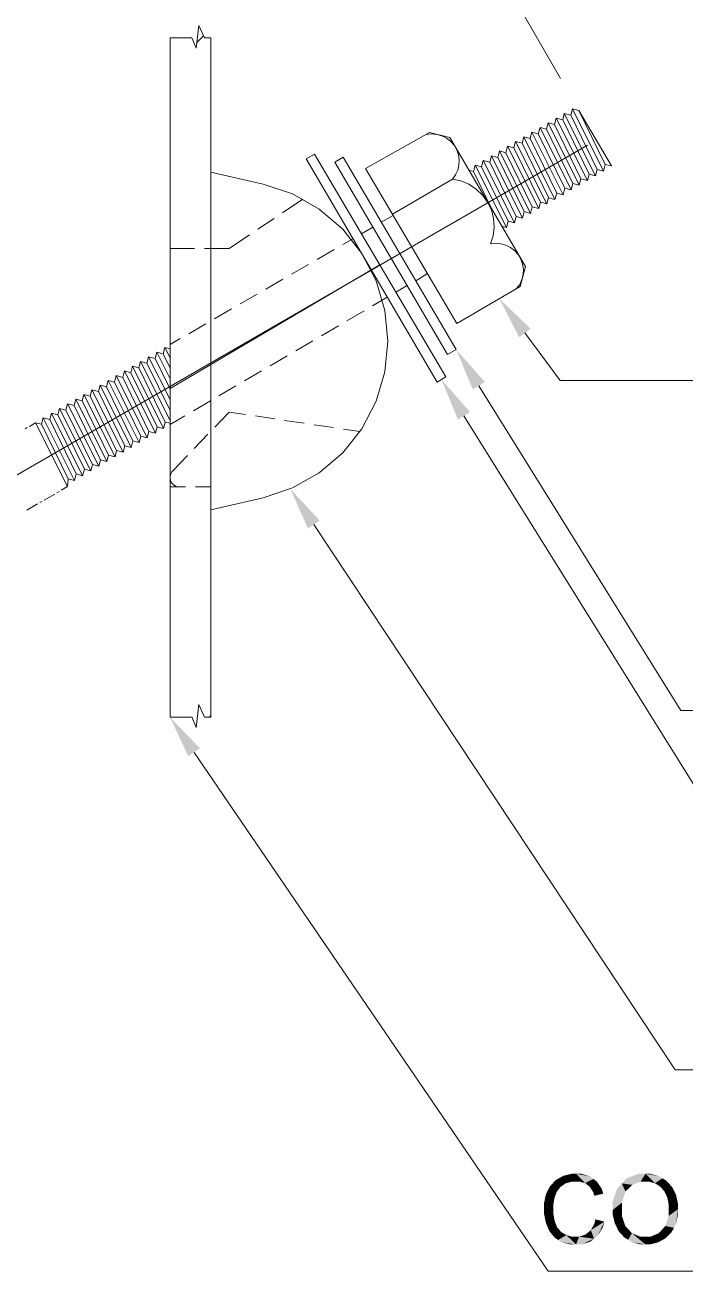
# Model space of a CAD drawing. Header units: millimetres. Extents: x 2 to 579, y 1 to 405.
# Drawn here: x 244.6 to 252.94, y 108.28 to 124.03 of the extents above; entities that cross this region are included whole.
import ezdxf

# ---------------------------------------------------------------- set-up
doc = ezdxf.new("R2010")
doc.units = ezdxf.units.MM
doc.linetypes.add('XKITLINE00', pattern=[0])
doc.layers.add('LinkedObject', color=7, linetype='Continuous', lineweight=0)

# ---------------------------------------------------------------- blocks, each defined once
blk = doc.blocks.new('*A4')
at = {"layer": 'LinkedObject'}
for color, points in [(6, [(250.987, 120.192), (250.842, 120.084), (250.592, 120.571)]), (6, [(250.409, 119.518), (250.256, 119.423), (250.047, 119.929)]), (6, [(250.221, 119.14), (250.068, 119.045), (249.859, 119.551)]), (6, [(248.323, 117.766), (248.173, 117.667), (247.95, 118.167)]), (6, [(246.809, 114.887), (246.66, 114.786), (246.43, 115.282)]), (7, [(251.506, 109.508), (251.511, 109.41), (251.401, 109.482)]), (7, [(251.563, 109.508), (251.511, 109.41), (251.506, 109.508)]), (7, [(251.511, 109.41), (251.563, 109.508), (251.561, 109.41)]), (7, [(251.563, 109.508), (251.604, 109.41), (251.561, 109.41)]), (7, [(251.737, 109.475), (251.563, 109.508), (251.628, 109.508)]), (7, [(251.781, 109.442), (251.563, 109.508), (251.737, 109.475)]), (7, [(251.676, 109.389), (251.563, 109.508), (251.781, 109.442)]), (7, [(251.604, 109.41), (251.563, 109.508), (251.676, 109.389)]), (7, [(252.346, 109.508), (252.14, 109.386), (252.197, 109.447)]), (7, [(252.438, 109.508), (252.14, 109.386), (252.346, 109.508)]), (7, [(252.377, 109.409), (252.14, 109.386), (252.438, 109.508)]), (7, [(252.377, 109.409), (252.438, 109.508), (252.438, 109.409)]), (7, [(252.438, 109.508), (252.481, 109.409), (252.438, 109.409)]), (7, [(252.605, 109.479), (252.438, 109.508), (252.497, 109.508)]), (7, [(252.653, 109.451), (252.438, 109.508), (252.605, 109.479)]), (7, [(252.558, 109.388), (252.438, 109.508), (252.653, 109.451)]), (7, [(252.481, 109.409), (252.438, 109.508), (252.558, 109.388)]), (7, [(251.233, 109.353), (251.361, 109.338), (251.207, 109.303)]), (7, [(251.207, 109.303), (251.361, 109.338), (251.314, 109.274)]), (7, [(251.306, 109.429), (251.361, 109.338), (251.233, 109.353)]), (7, [(251.354, 109.456), (251.361, 109.338), (251.306, 109.429)]), (7, [(251.401, 109.482), (251.511, 109.41), (251.354, 109.456)]), (7, [(251.354, 109.456), (251.511, 109.41), (251.428, 109.386)]), (7, [(251.361, 109.338), (251.354, 109.456), (251.394, 109.362)]), (7, [(251.394, 109.362), (251.354, 109.456), (251.428, 109.386)]), (7, [(251.676, 109.389), (251.781, 109.442), (251.704, 109.367)]), (7, [(251.781, 109.442), (251.733, 109.345), (251.704, 109.367)]), (7, [(251.733, 109.345), (251.781, 109.442), (251.777, 109.277)]), (7, [(251.777, 109.277), (251.781, 109.442), (251.904, 109.256)]), (7, [(251.887, 109.316), (251.781, 109.442), (251.825, 109.409)]), (7, [(251.904, 109.256), (251.781, 109.442), (251.887, 109.316)]), (7, [(252.14, 109.386), (252.024, 109.05), (252.082, 109.325)]), (7, [(252.185, 109.284), (252.024, 109.05), (252.14, 109.386)]), (7, [(252.273, 109.368), (252.14, 109.386), (252.377, 109.409)]), (7, [(252.14, 109.386), (252.273, 109.368), (252.229, 109.326)]), (7, [(252.185, 109.284), (252.14, 109.386), (252.229, 109.326)]), (7, [(252.558, 109.388), (252.653, 109.451), (252.592, 109.366)]), (7, [(252.653, 109.451), (252.627, 109.344), (252.592, 109.366)]), (7, [(252.627, 109.344), (252.653, 109.451), (252.679, 109.283)]), (7, [(252.774, 109.342), (252.653, 109.451), (252.701, 109.422)]), (7, [(252.8, 109.291), (252.653, 109.451), (252.774, 109.342)]), (7, [(252.679, 109.283), (252.653, 109.451), (252.8, 109.291)]), (7, [(251.287, 109.194), (251.156, 109.135), (251.181, 109.253)]), (7, [(251.273, 109.111), (251.156, 109.135), (251.287, 109.194)]), (7, [(251.3, 109.234), (251.181, 109.253), (251.207, 109.303)]), (7, [(251.287, 109.194), (251.181, 109.253), (251.3, 109.234)]), (7, [(251.3, 109.234), (251.207, 109.303), (251.314, 109.274)]), (7, [(251.777, 109.277), (251.904, 109.256), (251.792, 109.23)]), (7, [(252.082, 109.325), (252.024, 109.05), (252.024, 109.157)]), (7, [(252.142, 109.145), (252.024, 109.05), (252.185, 109.284)]), (7, [(252.679, 109.283), (252.8, 109.291), (252.697, 109.244)]), (7, [(252.8, 109.291), (252.715, 109.205), (252.697, 109.244)]), (7, [(252.715, 109.205), (252.8, 109.291), (252.733, 109.113)]), (7, [(252.733, 109.113), (252.8, 109.291), (252.85, 109.124)]), (7, [(252.85, 109.124), (252.8, 109.291), (252.825, 109.24)]), (7, [(251.156, 109.135), (251.273, 109.111), (251.156, 109.067)]), (7, [(251.156, 109.067), (251.273, 109.111), (251.273, 109.068)]), (7, [(251.273, 109.068), (251.156, 109.006), (251.156, 109.067)]), (7, [(251.273, 109.013), (251.156, 109.006), (251.273, 109.068)]), (7, [(252.024, 109.05), (252.142, 109.145), (252.142, 109.048)]), (7, [(252.024, 109.05), (252.142, 108.97), (252.024, 108.993)]), (7, [(252.142, 108.97), (252.024, 109.05), (252.142, 109.048)]), (7, [(252.691, 108.848), (252.85, 109.06), (252.797, 108.825)]), (7, [(252.733, 108.977), (252.85, 109.06), (252.691, 108.848)]), (7, [(252.733, 109.06), (252.85, 109.124), (252.85, 109.06)]), (7, [(252.733, 109.113), (252.85, 109.124), (252.733, 109.06)]), (7, [(252.85, 109.06), (252.733, 108.977), (252.733, 109.06)]), (7, [(252.797, 108.825), (252.85, 109.06), (252.824, 108.876)]), (7, [(252.824, 108.876), (252.85, 109.06), (252.85, 108.994)]), (7, [(251.273, 109.013), (251.201, 108.836), (251.156, 109.006)]), (7, [(251.156, 109.006), (251.201, 108.836), (251.179, 108.89)]), (7, [(251.289, 108.917), (251.201, 108.836), (251.273, 109.013)]), (7, [(251.201, 108.836), (251.289, 108.917), (251.305, 108.876)]), (7, [(251.321, 108.834), (251.201, 108.836), (251.305, 108.876)]), (7, [(251.748, 108.795), (251.919, 108.903), (251.789, 108.688)]), (7, [(251.793, 108.877), (251.919, 108.903), (251.748, 108.795)]), (7, [(251.789, 108.688), (251.919, 108.903), (251.836, 108.725)]), (7, [(251.919, 108.903), (251.793, 108.877), (251.805, 108.932)]), (7, [(251.836, 108.725), (251.919, 108.903), (251.901, 108.833)]), (7, [(252.024, 108.993), (252.142, 108.97), (252.049, 108.885)]), (7, [(252.049, 108.885), (252.142, 108.97), (252.074, 108.834)]), (7, [(252.074, 108.834), (252.142, 108.97), (252.184, 108.847)]), (7, [(251.201, 108.836), (251.334, 108.671), (251.224, 108.782)]), (7, [(251.321, 108.834), (251.334, 108.671), (251.201, 108.836)]), (7, [(251.224, 108.782), (251.334, 108.671), (251.291, 108.7)]), (7, [(251.371, 108.773), (251.334, 108.671), (251.321, 108.834)]), (7, [(251.334, 108.671), (251.371, 108.773), (251.405, 108.753)]), (7, [(251.439, 108.732), (251.334, 108.671), (251.405, 108.753)]), (7, [(251.439, 108.732), (251.561, 108.614), (251.334, 108.671)]), (7, [(251.512, 108.712), (251.561, 108.614), (251.439, 108.732)]), (7, [(251.561, 108.614), (251.512, 108.712), (251.552, 108.712)]), (7, [(251.6, 108.712), (251.561, 108.614), (251.552, 108.712)]), (7, [(251.6, 108.712), (251.789, 108.688), (251.561, 108.614)]), (7, [(251.681, 108.74), (251.789, 108.688), (251.6, 108.712)]), (7, [(251.789, 108.688), (251.681, 108.74), (251.714, 108.767)]), (7, [(251.748, 108.795), (251.789, 108.688), (251.714, 108.767)]), (7, [(252.184, 108.847), (252.171, 108.703), (252.074, 108.834)]), (7, [(252.074, 108.834), (252.171, 108.703), (252.098, 108.783)]), (7, [(252.226, 108.802), (252.171, 108.703), (252.184, 108.847)]), (7, [(252.171, 108.703), (252.226, 108.802), (252.219, 108.673)]), (7, [(252.219, 108.673), (252.226, 108.802), (252.268, 108.757)]), (7, [(252.268, 108.757), (252.437, 108.614), (252.219, 108.673)]), (7, [(252.373, 108.712), (252.437, 108.614), (252.268, 108.757)]), (7, [(252.437, 108.614), (252.373, 108.712), (252.436, 108.712)]), (7, [(252.501, 108.712), (252.437, 108.614), (252.436, 108.712)]), (7, [(252.437, 108.614), (252.501, 108.712), (252.493, 108.614)]), (7, [(252.493, 108.614), (252.501, 108.712), (252.598, 108.641)]), (7, [(252.647, 108.668), (252.501, 108.712), (252.607, 108.757)]), (7, [(252.598, 108.641), (252.501, 108.712), (252.647, 108.668)]), (7, [(252.649, 108.803), (252.695, 108.694), (252.607, 108.757)]), (7, [(252.607, 108.757), (252.695, 108.694), (252.647, 108.668)]), (7, [(252.797, 108.825), (252.649, 108.803), (252.691, 108.848)]), (7, [(252.771, 108.773), (252.649, 108.803), (252.797, 108.825)]), (7, [(252.695, 108.694), (252.649, 108.803), (252.771, 108.773)]), (7, [(251.334, 108.671), (251.561, 108.614), (251.378, 108.643)]), (7, [(251.378, 108.643), (251.561, 108.614), (251.492, 108.614)]), (7, [(251.561, 108.614), (251.789, 108.688), (251.629, 108.614)]), (7, [(251.629, 108.614), (251.789, 108.688), (251.743, 108.651)]), (7, [(252.219, 108.673), (252.437, 108.614), (252.267, 108.644)]), (7, [(252.267, 108.644), (252.437, 108.614), (252.376, 108.614)])]:
    blk.add_hatch(color=color, dxfattribs=at).paths.add_polyline_path(points, flags=17)
at = {"layer": 'LinkedObject', "color": 6, "linetype": 'XKITLINE00', "lineweight": 0}
for p, q in [((251.365, 123.356), (247.009, 130.893)), ((236.883, 113.946), (251.705, 122.512)), ((250.914, 120.138), (251.362, 119.536)), ((250.332, 119.471), (252.885, 115.367)), ((251.362, 119.536), (259.897, 119.536)), ((250.145, 119.092), (253.755, 113.287)), ((248.248, 117.716), (252.814, 110.823)), ((252.885, 115.367), (262.687, 115.367)), ((246.735, 114.836), (251.209, 108.278)), ((252.814, 110.823), (265.311, 110.823)), ((251.209, 108.278), (265.722, 108.278))]:
    blk.add_line(p, q, dxfattribs=at)
at = {"layer": 'LinkedObject', "color": 7, "linetype": 'XKITLINE00', "lineweight": 0}
for p, q in [((246.795, 124.027), (246.761, 123.74)), ((246.865, 123.871), (246.795, 124.027)), ((246.43, 115.282), (246.43, 123.871)), ((246.43, 123.871), (246.704, 123.871)), ((246.761, 123.74), (246.704, 123.871)), ((246.854, 123.894), (246.769, 123.809)), ((246.865, 123.871), (246.948, 123.871)), ((246.948, 123.871), (246.948, 115.282)), ((251.816, 122.577), (251.816, 122.577)), ((246.948, 122.17), (247.606, 122.018)), ((247.976, 121.895), (247.606, 122.018)), ((248.315, 121.703), (247.976, 121.895)), ((248.612, 121.45), (248.315, 121.703)), ((248.855, 121.144), (248.612, 121.45)), ((249.035, 120.798), (248.855, 121.144)), ((249.146, 120.424), (249.035, 120.798)), ((249.183, 120.036), (249.146, 120.424)), ((249.146, 119.648), (249.183, 120.036)), ((249.035, 119.274), (249.146, 119.648)), ((248.855, 118.928), (249.035, 119.274)), ((248.612, 118.623), (248.855, 118.928)), ((248.315, 118.37), (248.612, 118.623)), ((247.976, 118.178), (248.315, 118.37)), ((247.606, 118.054), (247.976, 118.178)), ((246.948, 117.902), (247.606, 118.054))]:
    blk.add_line(p, q, dxfattribs=at)
at = {"layer": 'LinkedObject', "color": 1, "linetype": 'XKITLINE00', "lineweight": 0}
for p, q in [((251.392, 122.832), (251.413, 122.913)), ((251.413, 122.913), (251.494, 122.891)), ((251.806, 122.125), (251.413, 122.913)), ((251.494, 122.891), (251.515, 122.972)), ((251.494, 122.891), (251.827, 122.206)), ((251.515, 122.972), (251.596, 122.951)), ((251.908, 122.185), (251.515, 122.972)), ((251.596, 122.951), (251.929, 122.266)), ((251.596, 122.951), (252.008, 122.249)), ((251.084, 122.654), (251.106, 122.735)), ((251.5, 121.946), (251.106, 122.735)), ((251.106, 122.735), (251.187, 122.714)), ((251.187, 122.714), (251.208, 122.794)), ((251.602, 122.006), (251.208, 122.794)), ((251.208, 122.794), (251.289, 122.773)), ((251.289, 122.773), (251.31, 122.854)), ((251.289, 122.773), (251.623, 122.086)), ((251.31, 122.854), (251.392, 122.832)), ((251.704, 122.065), (251.31, 122.854)), ((251.392, 122.832), (251.725, 122.146)), ((250.88, 122.536), (250.901, 122.617)), ((250.901, 122.617), (250.982, 122.595)), ((251.295, 121.826), (250.901, 122.617)), ((250.982, 122.595), (251.003, 122.676)), ((250.982, 122.595), (251.317, 121.907)), ((251.398, 121.886), (251.003, 122.676)), ((251.003, 122.676), (251.084, 122.654)), ((251.084, 122.654), (251.419, 121.967)), ((251.187, 122.714), (251.521, 122.027)), ((250.572, 122.358), (250.594, 122.439)), ((250.987, 121.65), (250.594, 122.439)), ((250.594, 122.439), (250.675, 122.417)), ((250.675, 122.417), (250.696, 122.498)), ((250.675, 122.417), (251.008, 121.731)), ((251.089, 121.71), (250.696, 122.498)), ((250.696, 122.498), (250.777, 122.477)), ((250.777, 122.477), (250.798, 122.557)), ((250.777, 122.477), (251.11, 121.791)), ((251.191, 121.77), (250.798, 122.557)), ((250.798, 122.557), (250.88, 122.536)), ((250.88, 122.536), (251.212, 121.851)), ((248.151, 122.339), (248.256, 122.4)), ((249.804, 119.518), (248.151, 122.339)), ((248.256, 122.4), (249.915, 119.584)), ((250.265, 122.18), (250.287, 122.261)), ((250.681, 121.471), (250.287, 122.261)), ((250.287, 122.261), (250.368, 122.239)), ((250.368, 122.239), (250.389, 122.32)), ((250.783, 121.531), (250.389, 122.32)), ((250.389, 122.32), (250.47, 122.299)), ((250.47, 122.299), (250.491, 122.379)), ((250.47, 122.299), (250.804, 121.612)), ((250.885, 121.591), (250.491, 122.379)), ((250.491, 122.379), (250.572, 122.358)), ((250.572, 122.358), (250.906, 121.672)), ((251.908, 122.185), (251.929, 122.266)), ((252.008, 122.249), (251.929, 122.266)), ((250.207, 122.196), (250.265, 122.18)), ((250.265, 122.18), (250.505, 121.687)), ((250.368, 122.239), (250.702, 121.552)), ((251.704, 122.065), (251.725, 122.146)), ((251.725, 122.146), (251.806, 122.125)), ((251.806, 122.125), (251.827, 122.206)), ((251.827, 122.206), (251.908, 122.185)), ((251.398, 121.886), (251.419, 121.967)), ((251.419, 121.967), (251.5, 121.946)), ((251.5, 121.946), (251.521, 122.027)), ((251.521, 122.027), (251.602, 122.006)), ((251.602, 122.006), (251.623, 122.086)), ((251.623, 122.086), (251.704, 122.065)), ((248.11, 121.829), (247.851, 121.657)), ((251.089, 121.71), (251.11, 121.791)), ((251.11, 121.791), (251.191, 121.77)), ((251.191, 121.77), (251.212, 121.851)), ((251.215, 121.847), (251.295, 121.826)), ((251.295, 121.826), (251.317, 121.907)), ((251.317, 121.907), (251.398, 121.886)), ((250.885, 121.591), (250.906, 121.672)), ((250.906, 121.672), (250.987, 121.65)), ((250.987, 121.65), (251.008, 121.731)), ((251.008, 121.731), (251.089, 121.71)), ((247.747, 121.587), (247.539, 121.449)), ((250.623, 121.486), (250.681, 121.471)), ((250.681, 121.471), (250.702, 121.552)), ((250.702, 121.552), (250.783, 121.531)), ((250.783, 121.531), (250.804, 121.612)), ((250.804, 121.612), (250.885, 121.591)), ((247.435, 121.379), (247.176, 121.207)), ((246.741, 121.207), (246.43, 121.207)), ((247.176, 121.207), (246.866, 121.207)), ((246.241, 119.814), (246.263, 119.895)), ((246.263, 119.895), (246.344, 119.873)), ((246.43, 119.559), (246.263, 119.895)), ((246.344, 119.873), (246.365, 119.954)), ((246.365, 119.954), (246.43, 119.937)), ((246.43, 119.823), (246.365, 119.954)), ((246.037, 119.696), (246.058, 119.776)), ((246.058, 119.776), (246.139, 119.755)), ((246.43, 119.03), (246.058, 119.776)), ((246.139, 119.755), (246.16, 119.836)), ((246.139, 119.755), (246.43, 119.156)), ((246.16, 119.836), (246.241, 119.814)), ((246.43, 119.295), (246.16, 119.836)), ((246.241, 119.814), (246.43, 119.426)), ((246.344, 119.873), (246.43, 119.695)), ((245.729, 119.518), (245.751, 119.599)), ((245.751, 119.599), (245.832, 119.577)), ((246.143, 118.812), (245.751, 119.599)), ((245.832, 119.577), (245.853, 119.658)), ((245.853, 119.658), (245.934, 119.636)), ((246.245, 118.872), (245.853, 119.658)), ((245.934, 119.636), (245.955, 119.717)), ((245.934, 119.636), (246.266, 118.953)), ((245.955, 119.717), (246.037, 119.696)), ((246.347, 118.932), (245.955, 119.717)), ((246.037, 119.696), (246.368, 119.012)), ((249.804, 119.518), (249.915, 119.584)), ((245.422, 119.34), (245.443, 119.421)), ((245.443, 119.421), (245.525, 119.399)), ((245.837, 118.632), (245.443, 119.421)), ((245.525, 119.399), (245.546, 119.48)), ((245.546, 119.48), (245.627, 119.459)), ((245.939, 118.692), (245.546, 119.48)), ((245.627, 119.459), (245.648, 119.539)), ((245.627, 119.459), (245.96, 118.773)), ((245.648, 119.539), (245.729, 119.518)), ((246.041, 118.752), (245.648, 119.539)), ((245.729, 119.518), (246.062, 118.833)), ((245.832, 119.577), (246.164, 118.893)), ((245.217, 119.222), (245.239, 119.302)), ((245.239, 119.302), (245.32, 119.281)), ((245.633, 118.513), (245.239, 119.302)), ((245.32, 119.281), (245.341, 119.361)), ((245.32, 119.281), (245.654, 118.594)), ((245.341, 119.361), (245.422, 119.34)), ((245.735, 118.573), (245.341, 119.361)), ((245.422, 119.34), (245.756, 118.654)), ((245.525, 119.399), (245.858, 118.713)), ((244.91, 119.044), (244.931, 119.124)), ((244.931, 119.124), (245.013, 119.103)), ((245.326, 118.333), (244.931, 119.124)), ((245.013, 119.103), (245.034, 119.184)), ((245.034, 119.184), (245.115, 119.162)), ((245.428, 118.393), (245.034, 119.184)), ((245.115, 119.162), (245.136, 119.243)), ((245.115, 119.162), (245.45, 118.474)), ((245.136, 119.243), (245.217, 119.222)), ((245.531, 118.453), (245.136, 119.243)), ((245.217, 119.222), (245.552, 118.534)), ((246.996, 118.949), (247.176, 119.138)), ((247.385, 119.107), (247.176, 119.138)), ((244.729, 119.001), (244.808, 118.984)), ((245.133, 118.195), (244.729, 119.001)), ((244.808, 118.984), (244.829, 119.065)), ((244.808, 118.984), (245.143, 118.295)), ((244.829, 119.065), (244.91, 119.044)), ((245.224, 118.274), (244.829, 119.065)), ((244.91, 119.044), (245.245, 118.355)), ((245.013, 119.103), (245.348, 118.414)), ((246.245, 118.872), (246.266, 118.953)), ((246.266, 118.953), (246.347, 118.932)), ((246.347, 118.932), (246.368, 119.012)), ((246.368, 119.012), (246.43, 118.996)), ((246.435, 118.998), (246.43, 118.994)), ((247.756, 119.052), (247.509, 119.089)), ((248.127, 118.996), (247.879, 119.033)), ((248.498, 118.941), (248.25, 118.978)), ((246.041, 118.752), (246.062, 118.833)), ((246.062, 118.833), (246.143, 118.812)), ((246.143, 118.812), (246.164, 118.893)), ((246.164, 118.893), (246.245, 118.872)), ((246.737, 118.678), (246.909, 118.859)), ((248.83, 118.891), (248.621, 118.922)), ((245.735, 118.573), (245.756, 118.654)), ((245.756, 118.654), (245.837, 118.632)), ((245.837, 118.632), (245.858, 118.713)), ((245.858, 118.713), (245.939, 118.692)), ((245.939, 118.692), (245.96, 118.773)), ((245.96, 118.773), (246.041, 118.752)), ((245.531, 118.453), (245.552, 118.534)), ((245.552, 118.534), (245.633, 118.513)), ((245.633, 118.513), (245.654, 118.594)), ((245.654, 118.594), (245.735, 118.573)), ((246.47, 118.398), (246.651, 118.587)), ((245.224, 118.274), (245.245, 118.355)), ((245.245, 118.355), (245.326, 118.333)), ((245.326, 118.333), (245.348, 118.414)), ((245.348, 118.414), (245.428, 118.393)), ((245.428, 118.393), (245.45, 118.474)), ((245.45, 118.474), (245.531, 118.453)), ((246.435, 118.343), (246.431, 118.322)), ((246.431, 118.322), (246.431, 118.3)), ((246.443, 118.364), (246.435, 118.343)), ((246.455, 118.382), (246.443, 118.364)), ((246.47, 118.398), (246.455, 118.382)), ((245.133, 118.195), (245.143, 118.295)), ((245.143, 118.295), (245.224, 118.274)), ((246.627, 118.191), (246.43, 118.191)), ((246.431, 118.3), (246.435, 118.278)), ((246.435, 118.278), (246.442, 118.258)), ((246.442, 118.258), (246.454, 118.239)), ((246.454, 118.239), (246.469, 118.223)), ((246.469, 118.223), (246.486, 118.209)), ((246.486, 118.209), (246.506, 118.199)), ((246.506, 118.199), (246.527, 118.193)), ((246.527, 118.193), (246.549, 118.191)), ((246.948, 118.191), (246.752, 118.191))]:
    blk.add_line(p, q, dxfattribs=at)
at = {"layer": 'LinkedObject', "color": 3, "linetype": 'XKITLINE00', "lineweight": 0}
for p, q in [((249.71, 122.674), (248.902, 122.218)), ((249.734, 122.654), (249.669, 122.647)), ((249.965, 122.608), (249.71, 122.674)), ((249.8, 122.649), (249.734, 122.654)), ((249.864, 122.632), (249.8, 122.649)), ((249.923, 122.602), (249.864, 122.632)), ((249.976, 122.562), (249.923, 122.602)), ((250.921, 120.977), (249.965, 122.608)), ((250.02, 122.512), (249.976, 122.562)), ((250.053, 122.455), (250.02, 122.512)), ((250.075, 122.392), (250.053, 122.455)), ((250.066, 122.196), (250.081, 122.261)), ((250.085, 122.327), (250.075, 122.392)), ((250.081, 122.261), (250.085, 122.327)), ((248.902, 122.218), (250.056, 120.258)), ((249.999, 122.083), (250.038, 122.136)), ((250.038, 122.136), (250.066, 122.196)), ((249.999, 122.083), (249.242, 121.64)), ((250.107, 122.06), (249.999, 122.083)), ((250.208, 122.018), (250.107, 122.06)), ((250.301, 121.958), (250.208, 122.018)), ((250.38, 121.882), (250.301, 121.958)), ((250.444, 121.793), (250.38, 121.882)), ((250.491, 121.693), (250.444, 121.793)), ((250.518, 121.587), (250.491, 121.693)), ((250.513, 121.367), (250.526, 121.477)), ((250.526, 121.477), (250.518, 121.587)), ((250.48, 121.263), (250.513, 121.367)), ((250.545, 121.27), (250.48, 121.263)), ((250.611, 121.265), (250.545, 121.27)), ((250.675, 121.248), (250.611, 121.265)), ((250.734, 121.218), (250.675, 121.248)), ((250.787, 121.178), (250.734, 121.218)), ((250.831, 121.128), (250.787, 121.178)), ((250.864, 121.071), (250.831, 121.128)), ((250.886, 121.008), (250.864, 121.071)), ((250.896, 120.943), (250.886, 121.008)), ((250.921, 120.977), (250.856, 120.725)), ((250.877, 120.812), (250.892, 120.877)), ((250.892, 120.877), (250.896, 120.943)), ((250.856, 120.725), (250.056, 120.258)), ((250.81, 120.699), (250.849, 120.752)), ((250.849, 120.752), (250.877, 120.812))]:
    blk.add_line(p, q, dxfattribs=at)
at = {"layer": 'LinkedObject', "color": 2, "linetype": 'XKITLINE00', "lineweight": 0}
for p, q in [((248.511, 122.297), (248.617, 122.359)), ((249.937, 119.864), (248.511, 122.297)), ((248.617, 122.359), (250.047, 119.929)), ((249.937, 119.864), (250.047, 119.929))]:
    blk.add_line(p, q, dxfattribs=at)
at = {"layer": 'LinkedObject', "color": 4, "linetype": 'XKITLINE00', "lineweight": 0}
for p, q in [((248.993, 121.475), (248.85, 121.392)), ((249.251, 121.625), (249.1, 121.537)), ((248.742, 121.33), (248.614, 121.256)), ((248.506, 121.193), (248.289, 121.068)), ((246.43, 119.436), (249.082, 120.998)), ((248.181, 121.005), (247.965, 120.88)), ((249.535, 120.799), (249.685, 120.888)), ((247.857, 120.818), (247.64, 120.692)), ((249.285, 120.653), (249.426, 120.736)), ((247.532, 120.63), (247.316, 120.505)), ((248.99, 120.48), (249.176, 120.589)), ((247.208, 120.442), (246.991, 120.317)), ((248.666, 120.29), (248.882, 120.417)), ((246.883, 120.254), (246.667, 120.129)), ((248.343, 120.101), (248.558, 120.227)), ((246.559, 120.066), (246.43, 119.992)), ((248.019, 119.911), (248.235, 120.038)), ((247.695, 119.722), (247.911, 119.848)), ((247.372, 119.532), (247.588, 119.658)), ((247.048, 119.342), (247.264, 119.469)), ((246.725, 119.153), (246.941, 119.279)), ((246.43, 118.98), (246.617, 119.09))]:
    blk.add_line(p, q, dxfattribs=at)
at = {"layer": 'LinkedObject', "color": 9, "linetype": 'XKITLINE00', "lineweight": 0}
for p, q in [((244.653, 118.957), (244.729, 119.001)), ((244.599, 118.926), (244.626, 118.941)), ((245.055, 118.149), (245.133, 118.195)), ((244.784, 117.993), (244.811, 118.009)), ((244.838, 118.024), (244.973, 118.102)), ((245, 118.118), (245.028, 118.134)), ((244.622, 117.899), (244.757, 117.977)), ((246.795, 115.439), (246.761, 115.152)), ((246.865, 115.282), (246.795, 115.439)), ((246.704, 115.282), (246.43, 115.282)), ((246.761, 115.152), (246.704, 115.283)), ((246.948, 115.282), (246.865, 115.282)), ((246.948, 115.3), (246.931, 115.282))]:
    blk.add_line(p, q, dxfattribs=at)

msp = doc.modelspace()

# ---------------------------------------------------------------- block references
at = {"lineweight": 0}
msp.add_blockref('*A4', (0, 0), dxfattribs=at)

doc.saveas('drawing.dxf')
